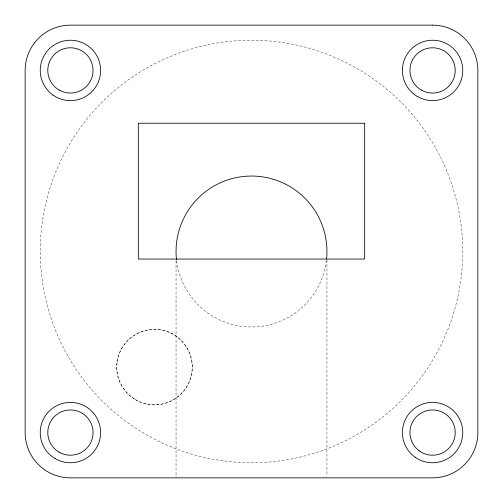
<?xml version="1.0" encoding="UTF-8"?>
<svg xmlns="http://www.w3.org/2000/svg" width="503" height="503" viewBox="0 0 503 503"><rect width="100%" height="100%" fill="white"/><g stroke="black" fill="none" stroke-linecap="round" stroke-linejoin="round"><path stroke-width="0.38" stroke-dasharray="2.52 1.89" d="M326.95 259.831L326.95 476.284M176.05 260.611L176.05 477.85M326.416 260.466A75.45 75.45 0 0 1 176.578 260.403M117.048 362.613C114.187 382.582 129.944 402.626 150.02 404.557C169.989 407.411 190.033 391.655 191.964 371.579C194.818 351.61 179.062 331.565 158.986 329.641C139.017 326.78 118.972 342.537 117.048 362.613M145.87 434.454A211.26 211.26 0 0 0 462.76 251.5A211.26 211.26 0 0 0 145.87 68.546A211.26 211.26 0 0 0 145.87 434.454M135.112 399.457A37.725 37.725 0 0 0 192.221 367.706A37.725 37.725 0 0 0 136.175 334.124A37.725 37.725 0 0 0 135.112 399.457"/><path stroke-width="0.75" d="M176.49 259.63A75.45 75.45 0 0 1 251.148 176.05A75.45 75.45 0 0 1 326.585 258.926M432.58 25.15L70.42 25.15A45.27 45.27 0 0 0 25.15 70.42L25.15 432.58A45.27 45.27 0 0 0 70.42 477.85L432.58 477.85A45.27 45.27 0 0 0 477.85 432.58L477.85 70.42A45.27 45.27 0 0 0 432.58 25.15M364.675 123.235L138.325 123.235L138.325 259.045L364.675 259.045L364.675 123.235M421.263 90.024A22.635 22.635 0 0 0 455.215 70.42A22.635 22.635 0 0 0 421.263 50.816A22.635 22.635 0 0 0 421.263 90.024M59.103 90.024A22.635 22.635 0 0 0 93.055 70.42A22.635 22.635 0 0 0 59.103 50.816A22.635 22.635 0 0 0 59.103 90.024M59.103 452.184A22.635 22.635 0 0 0 93.055 432.58A22.635 22.635 0 0 0 59.103 412.976A22.635 22.635 0 0 0 59.103 452.184M419.546 451.084A22.635 22.635 0 0 0 455.121 434.611A22.635 22.635 0 0 0 423.067 412.039A22.635 22.635 0 0 0 419.546 451.084M415.201 457.252A30.18 30.18 0 0 0 462.641 435.29A30.18 30.18 0 0 0 419.898 405.192A30.18 30.18 0 0 0 415.201 457.252M417.49 96.557A30.18 30.18 0 0 0 462.76 70.42A30.18 30.18 0 0 0 417.49 44.283A30.18 30.18 0 0 0 417.49 96.557M53.041 95.092A30.18 30.18 0 0 0 100.481 73.13A30.18 30.18 0 0 0 57.738 43.032A30.18 30.18 0 0 0 53.041 95.092M55.33 458.717A30.18 30.18 0 0 0 100.6 432.58A30.18 30.18 0 0 0 55.33 406.443A30.18 30.18 0 0 0 55.33 458.717"/></g></svg>
